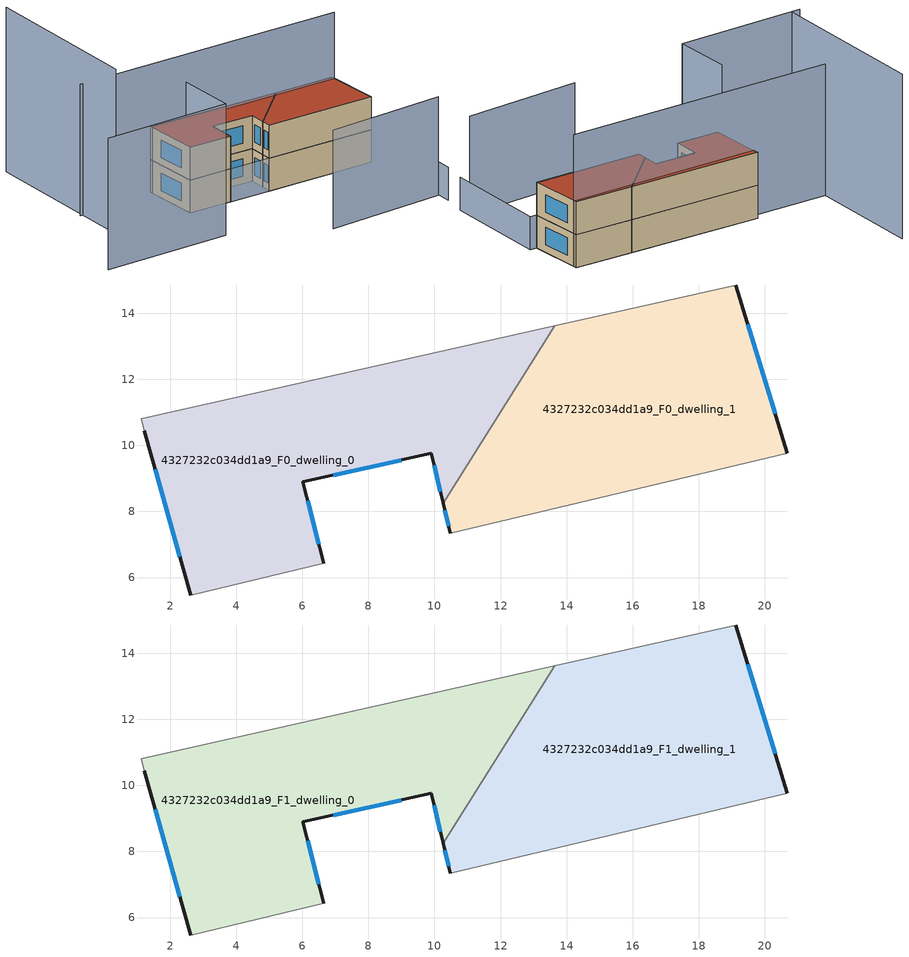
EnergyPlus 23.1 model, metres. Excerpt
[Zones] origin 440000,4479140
4327232c034dd1a9_F0_dwelling_0
 floor ground (EU_floor_Construction): 10.27,8.24 13.65,13.62 1.14,10.8 1.23,10.44 2.62,5.47 6.65,6.43 6.02,8.9 9.91,9.75 z0
 wall outside (EU_wall_Construction): 2.62,5.47 1.23,10.44 / 10.27,8.24 9.91,9.75 6.02,8.9 6.65,6.43 z0:3
 wall adiabatic (EU_wall_Construction): 1.23,10.44 1.14,10.8 13.65,13.62 / 6.65,6.43 2.62,5.47 z0:3
 wall to 4327232c034dd1a9_F0_dwelling_1 (EU_wall_Construction): 13.65,13.62 10.26,8.24 z0:3
 window (EU_Window_Construction): 2.29,6.64 1.55,9.28 / 10.18,8.6 9.99,9.4 / 9,9.55 6.93,9.1 / 6.17,8.32 6.51,7 z0.7:2.3
4327232c034dd1a9_F0_dwelling_1
 floor ground (EU_floor_Construction): 20.67,9.77 19.13,14.85 13.65,13.62 10.27,8.24 10.48,7.34 z0
 wall outside (EU_wall_Construction): 19.13,14.85 20.67,9.77 / 10.48,7.34 10.27,8.24 z0:3
 wall adiabatic (EU_wall_Construction): 20.67,9.77 10.48,7.34 / 13.65,13.62 19.13,14.85 z0:3
 window (EU_Window_Construction): 19.49,13.66 20.31,10.96 / 10.43,7.55 10.31,8.03 z0.7:2.3
4327232c034dd1a9_F1_dwelling_0
 floor to 4327232c034dd1a9_F0_dwelling_0 (EU_floor_Construction): 10.26,8.24 13.65,13.62 1.13,10.8 1.23,10.44 2.62,5.47 6.65,6.43 6.02,8.9 9.91,9.75 z3
 wall outside (EU_wall_Construction): 2.62,5.47 1.23,10.44 / 10.27,8.24 9.91,9.75 6.02,8.9 6.65,6.43 z3:6
 wall adiabatic (EU_wall_Construction): 1.23,10.44 1.14,10.8 13.65,13.62 / 6.65,6.43 2.62,5.47 z3:6
 wall to 4327232c034dd1a9_F1_dwelling_1 (EU_wall_Construction): 13.65,13.62 10.26,8.24 z3:6
 window (EU_Window_Construction): 2.29,6.64 1.55,9.28 / 10.18,8.6 9.99,9.4 / 9,9.55 6.93,9.1 / 6.17,8.32 6.51,7 z3.7:5.3
 roof outside (EU_roof_Construction): 13.65,13.62 10.27,8.24 9.91,9.75 6.02,8.9 6.65,6.43 2.62,5.47 1.23,10.44 1.14,10.8 z6
4327232c034dd1a9_F1_dwelling_1
 floor to 4327232c034dd1a9_F0_dwelling_1 (EU_floor_Construction): 20.67,9.77 19.13,14.85 13.65,13.62 10.26,8.24 10.48,7.34 z3
 wall outside (EU_wall_Construction): 19.13,14.85 20.67,9.77 / 10.48,7.34 10.27,8.24 z3:6
 wall adiabatic (EU_wall_Construction): 20.67,9.77 10.48,7.34 / 13.65,13.62 19.13,14.85 z3:6
 window (EU_Window_Construction): 19.49,13.66 20.31,10.96 / 10.43,7.55 10.31,8.03 z3.7:5.3
 roof outside (EU_roof_Construction): 19.13,14.85 20.67,9.77 10.48,7.34 10.27,8.24 13.65,13.62 z6
shading: 12.52,-2.05 23.3,1.21 z0:9; 2.25,5.41 3.66,0.03 / 3.66,0.03 -8.15,-3.06 / 19.2,14.53 -6.13,8.4 z0:12; 2.62,5.47 21.31,9.92 / 21.31,9.92 23.67,-0.02 z0:3; -8.47,19.27 -4.76,3.78 z0:15
[Building]
EU S2 Campaign: North Axis=0; Terrain=City; Solar Distribution=FullExterior
[Site:Location]
Madrid: Latitude=40.5; Longitude=-3.5; Time Zone=1; Elevation=609
[SizingPeriod:WeatherFileDays]
AnnualSizingPeriod: Begin Month=1; Begin Day of Month=1; End Month=12; End Day of Month=31; Day of Week for Start Day=Monday; Use Weather File Daylight Saving Period=No; Use Weather File Rain and Snow Indicators=No
[MATERIAL]
EU_InternalMass_Material: Roughness=MediumRough; Thickness=0.1; Conductivity=1; Density=1800; Specific Heat=900; Thermal Absorptance=0.9; Solar Absorptance=0.7; Visible Absorptance=0.7
[MATERIAL:NOMASS] Roughness=MediumRough; Thermal Absorptance=0.9; Solar Absorptance=0.7; Visible Absorptance=0.7
Name | Thermal Resistance
EU_wall_NoMass | 0.419739
EU_roof_NoMass | 0.352165
EU_floor_NoMass | 0.608284
[WINDOWMATERIAL:SIMPLEGLAZINGSYSTEM]
EU_Window_SimpleGlazing: UFactor=4.8352; Solar Heat Gain Coefficient=0.85; Visible Transmittance=0.85
[CONSTRUCTION]
EU_wall_Construction: EU_wall_NoMass
EU_roof_Construction: EU_roof_NoMass
EU_floor_Construction: EU_floor_NoMass
EU_InternalMass_Construction: EU_InternalMass_Material
EU_Window_Construction: EU_Window_SimpleGlazing
[ZONE] Type=1; Multiplier=1; Ceiling Height=autocalculate; Floor Area=autocalculate; Part of Total Floor Area=Yes
Name | Volume
4327232c034dd1a9_F0_dwelling_0; 4327232c034dd1a9_F1_dwelling_0 | 135.404
4327232c034dd1a9_F0_dwelling_1; 4327232c034dd1a9_F1_dwelling_1 | 135.402
[INTERNALMASS] Construction=EU_InternalMass_Construction
Name | Zone or ZoneList | Surface Area
4327232c034dd1a9_F0_dwelling_0_EU_InternalMass | 4327232c034dd1a9_F0_dwelling_0 | 45.1347
4327232c034dd1a9_F0_dwelling_1_EU_InternalMass | 4327232c034dd1a9_F0_dwelling_1 | 45.1338
4327232c034dd1a9_F1_dwelling_0_EU_InternalMass | 4327232c034dd1a9_F1_dwelling_0 | 45.1347
4327232c034dd1a9_F1_dwelling_1_EU_InternalMass | 4327232c034dd1a9_F1_dwelling_1 | 45.1338
[OTHEREQUIPMENT] Fuel Type=Electricity; Design Level Calculation Method=Watts/Area; Power per Zone Floor Area=1; Fraction Latent=0; Fraction Radiant=0; Fraction Lost=0; Carbon Dioxide Generation Rate=0; EndUse Subcategory=EU_Step8_InternalGains
Name | Zone or ZoneList or Space or SpaceList | Schedule
EU_Step8_InternalGain_4327232c034dd1a9_F0_dwelling_0_f000 | 4327232c034dd1a9_F0_dwelling_0 | EU_Step8_GainSchedule_4327232c034dd1a9_F0_dwelling_0_f000
EU_Step8_InternalGain_4327232c034dd1a9_F0_dwelling_1_f000 | 4327232c034dd1a9_F0_dwelling_1 | EU_Step8_GainSchedule_4327232c034dd1a9_F0_dwelling_1_f000
EU_Step8_InternalGain_4327232c034dd1a9_F1_dwelling_0_f000 | 4327232c034dd1a9_F1_dwelling_0 | EU_Step8_GainSchedule_4327232c034dd1a9_F1_dwelling_0_f000
EU_Step8_InternalGain_4327232c034dd1a9_F1_dwelling_1_f000 | 4327232c034dd1a9_F1_dwelling_1 | EU_Step8_GainSchedule_4327232c034dd1a9_F1_dwelling_1_f000
[ZONEVENTILATION:DESIGNFLOWRATE] Schedule=EU_AlwaysOn; Design Flow Rate Calculation Method=AirChanges/Hour; Air Changes per Hour=0.703302; Ventilation Type=Natural; Fan Pressure Rise=0; Fan Total Efficiency=1; Constant Term Coefficient=1; Temperature Term Coefficient=0; Velocity Term Coefficient=0; Velocity Squared Term Coefficient=0; Minimum Indoor Temperature=-100; Maximum Indoor Temperature=100; Delta Temperature=-100; Minimum Outdoor Temperature=-100; Maximum Outdoor Temperature=100; Maximum Wind Speed=40
Name | Zone or ZoneList or Space or SpaceList
EU_ConstantAir_4327232c034dd1a9_F0_dwelling_0 | 4327232c034dd1a9_F0_dwelling_0
EU_ConstantAir_4327232c034dd1a9_F0_dwelling_1 | 4327232c034dd1a9_F0_dwelling_1
EU_ConstantAir_4327232c034dd1a9_F1_dwelling_0 | 4327232c034dd1a9_F1_dwelling_0
EU_ConstantAir_4327232c034dd1a9_F1_dwelling_1 | 4327232c034dd1a9_F1_dwelling_1
[HVACTEMPLATE:THERMOSTAT] Constant Heating Setpoint=20; Constant Cooling Setpoint=50
EU_HeatOnly_4327232c034dd1a9_F0_dwelling_0; EU_HeatOnly_4327232c034dd1a9_F0_dwelling_1; EU_HeatOnly_4327232c034dd1a9_F1_dwelling_0; EU_HeatOnly_4327232c034dd1a9_F1_dwelling_1
[HVACTEMPLATE:ZONE:IDEALLOADSAIRSYSTEM] System Availability Schedule=EU_AlwaysOn; Maximum Heating Supply Air Temperature=50; Minimum Cooling Supply Air Temperature=13; Maximum Heating Supply Air Humidity Ratio=0.0156; Minimum Cooling Supply Air Humidity Ratio=0.0077; Heating Limit=NoLimit; Cooling Limit=NoLimit; Heating Availability Schedule=EU_AlwaysOn; Cooling Availability Schedule=EU_CoolingOff; Dehumidification Control Type=ConstantSensibleHeatRatio; Cooling Sensible Heat Ratio=0.7; Dehumidification Setpoint=60; Humidification Control Type=None; Humidification Setpoint=30; Outdoor Air Method=None; Outdoor Air Flow Rate per Person=0.00944; Outdoor Air Flow Rate per Zone Floor Area=0; Outdoor Air Flow Rate per Zone=0; Demand Controlled Ventilation Type=None; Outdoor Air Economizer Type=NoEconomizer; Heat Recovery Type=None; Sensible Heat Recovery Effectiveness=0.7; Latent Heat Recovery Effectiveness=0.65
Name | Template Thermostat
4327232c034dd1a9_F0_dwelling_0 | EU_HeatOnly_4327232c034dd1a9_F0_dwelling_0
4327232c034dd1a9_F0_dwelling_1 | EU_HeatOnly_4327232c034dd1a9_F0_dwelling_1
4327232c034dd1a9_F1_dwelling_0 | EU_HeatOnly_4327232c034dd1a9_F1_dwelling_0
4327232c034dd1a9_F1_dwelling_1 | EU_HeatOnly_4327232c034dd1a9_F1_dwelling_1
[SIZING:ZONE] Zone Cooling Design Supply Air Temperature Input Method=SupplyAirTemperature; Zone Cooling Design Supply Air Temperature=13; Zone Heating Design Supply Air Temperature Input Method=SupplyAirTemperature; Zone Heating Design Supply Air Temperature=50; Zone Cooling Design Supply Air Humidity Ratio=0.008; Zone Heating Design Supply Air Humidity Ratio=0.008; Cooling Design Air Flow Method=DesignDay; Cooling Design Air Flow Rate=0; Cooling Minimum Air Flow per Zone Floor Area=0.000762; Cooling Minimum Air Flow=0; Cooling Minimum Air Flow Fraction=0.2; Heating Design Air Flow Method=DesignDay; Heating Design Air Flow Rate=0; Heating Maximum Air Flow per Zone Floor Area=0.002032; Heating Maximum Air Flow=0.141576; Heating Maximum Air Flow Fraction=0.3; Account for Dedicated Outdoor Air System=No; Dedicated Outdoor Air System Control Strategy=NeutralSupplyAir; Dedicated Outdoor Air Low Setpoint Temperature for Design=autosize; Dedicated Outdoor Air High Setpoint Temperature for Design=autosize; Zone Load Sizing Method=Sensible Load Only No Latent Load; Zone Latent Cooling Design Supply Air Humidity Ratio Input Method=HumidityRatioDifference; Zone Cooling Design Supply Air Humidity Ratio Difference=0.005; Zone Latent Heating Design Supply Air Humidity Ratio Input Method=HumidityRatioDifference; Zone Humidification Design Supply Air Humidity Ratio Difference=0.005
4327232c034dd1a9_F0_dwelling_0; 4327232c034dd1a9_F0_dwelling_1; 4327232c034dd1a9_F1_dwelling_0; 4327232c034dd1a9_F1_dwelling_1
[SCHEDULE:CONSTANT]
Name | Hourly Value
EU_AlwaysOn | 1
EU_CoolingOff | 0
[SCHEDULE:FILE] Column Number=1; Rows to Skip at Top=0; Number of Hours of Data=8760; Column Separator=Comma; Interpolate to Timestep=No; Minutes per Item=60; Adjust Schedule for Daylight Savings=Yes
Name | File
EU_Step8_GainSchedule_4327232c034dd1a9_F0_dwelling_0_f000 | ../../schedules/4327232c034dd1a9/4327232c034dd1a9_F0_dwelling_0_f000_gain.csv
EU_Step8_GainSchedule_4327232c034dd1a9_F0_dwelling_1_f000 | ../../schedules/4327232c034dd1a9/4327232c034dd1a9_F0_dwelling_1_f000_gain.csv
EU_Step8_GainSchedule_4327232c034dd1a9_F1_dwelling_0_f000 | ../../schedules/4327232c034dd1a9/4327232c034dd1a9_F1_dwelling_0_f000_gain.csv
EU_Step8_GainSchedule_4327232c034dd1a9_F1_dwelling_1_f000 | ../../schedules/4327232c034dd1a9/4327232c034dd1a9_F1_dwelling_1_f000_gain.csv
